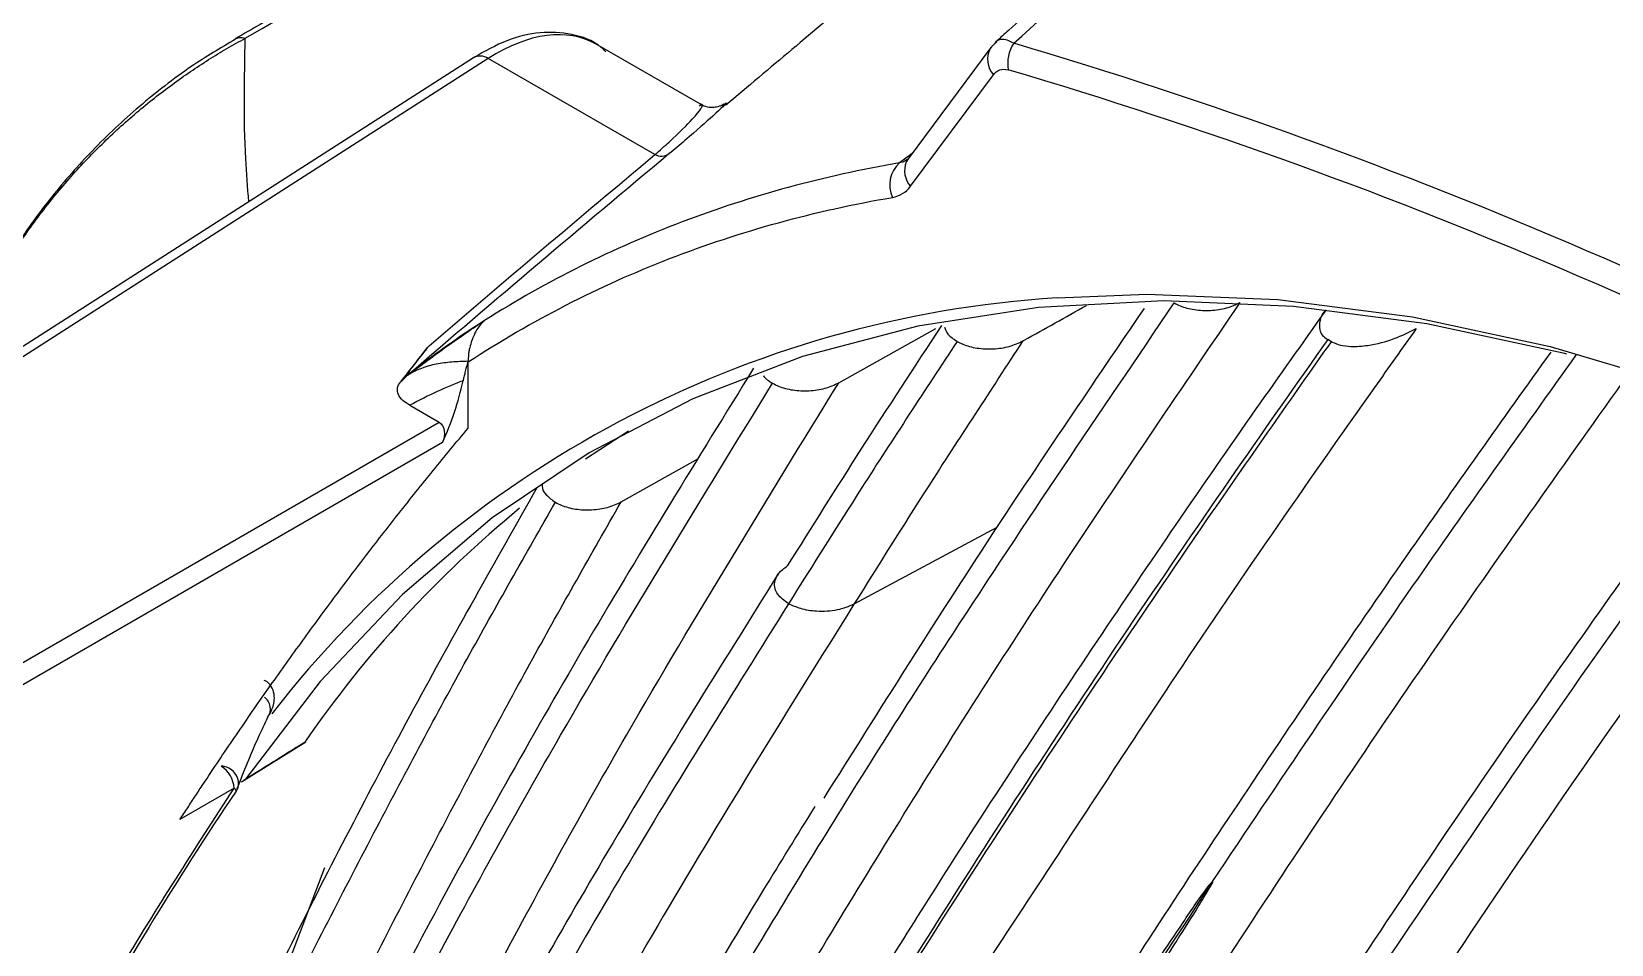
# Model space of a CAD drawing. Extents: x 9.3 to 87.2, y 1.1 to 68.8.
# Drawn here: x 11.748 to 13.492, y 7.026 to 8.033 of the extents above; entities that cross this region are included whole.
import ezdxf

# ---------------------------------------------------------------- set-up
doc = ezdxf.new("R2010")
doc.units = 0
doc.header["$MEASUREMENT"] = 0
doc.layers.add('OBJECT', color=7, linetype='CONTINUOUS')

msp = doc.modelspace()

# ---------------------------------------------------------------- linework, layer by layer
at = {"layer": 'OBJECT'}
for p, q in [((12.2363, 8.0045), (11.0541, 7.2466)), ((12.4867, 7.9531), (12.3717, 8.0195)), ((12.8074, 8.0159), (12.7159, 7.8927)), ((12.8074, 8.0159), (12.8066, 8.0146)), ((12.2525, 8.0038), (11.0703, 7.2458)), ((12.4365, 7.8975), (12.2525, 8.0038)), ((12.7187, 7.8626), (12.8103, 7.9857)), ((12.7203, 7.8987), (12.7064, 7.8883)), ((12.6394, 7.6456), (12.7465, 7.7054)), ((12.7702, 7.6913), (12.77, 7.6914)), ((12.7702, 7.6913), (12.7702, 7.6913)), ((13.1833, 7.691), (13.1792, 7.6934)), ((12.2303, 7.6702), (12.2303, 7.6694)), ((12.2303, 7.5956), (12.2303, 7.6686)), ((12.1661, 7.6208), (12.1983, 7.6022)), ((11.3257, 7.0984), (12.1983, 7.6022)), ((12.36, 7.5618), (12.4072, 7.5927)), ((12.202, 7.5798), (11.3363, 7.08)), ((12.3991, 7.5141), (12.4847, 7.5619)), ((12.8138, 7.486), (12.6561, 7.4011)), ((12.5729, 7.435), (12.5719, 7.4334)), ((12.5839, 7.4018), (12.584, 7.4018)), ((11.9802, 7.205), (12.0512, 7.2493)), ((11.972, 7.198), (11.9122, 7.1635))]:
    msp.add_line(p, q, dxfattribs=at)
at = {"layer": 'OBJECT', "flags": 128}
for points in [[(12.7159, 7.8927), (12.7142, 7.8901), (12.7139, 7.8895)], [(12.8805, 7.7395), (12.9795, 7.7435), (13.1241, 7.7377), (13.2727, 7.7185), (13.4248, 7.6858), (13.5797, 7.6398), (13.7368, 7.5808), (13.8953, 7.509), (14.0546, 7.4247)], [(13.4432, 7.6772), (13.439, 7.6783), (13.2885, 7.7107), (13.1415, 7.7299), (12.9984, 7.736), (12.86, 7.7287), (12.7268, 7.7082), (12.5994, 7.6745), (12.4783, 7.6279), (12.364, 7.5684), (12.257, 7.4964), (12.1579, 7.4121), (12.0669, 7.3159), (11.9845, 7.2082)], [(12.1641, 7.6543), (12.1636, 7.6539), (12.1636, 7.6539)], [(11.9741, 7.1949), (11.9744, 7.195), (11.9745, 7.195)], [(12.0272, 6.9909), (12.0314, 7.0032), (12.072, 7.1104)]]:
    msp.add_lwpolyline(points, dxfattribs=at)
at = {"layer": 'OBJECT'}
for centre, radius, start, end in [((12.2437, 7.9904), 0.0159, 56.7729, 117.8618), ((12.8293, 8.0029), 0.0256, 152.5869, 222.0091), ((12.8667, 7.998), 0.0408, 146.688, 189.7185), ((11.2463, 2.6506), 5.5992, 59.7717, 73.5415), ((11.2459, 2.6406), 5.5791, 59.7722, 73.5416), ((12.4435, 7.9119), 0.016, 243.9284, 301.8744), ((12.7281, 7.8643), 0.0324, 132.1664, 205.5029), ((12.7382, 7.8799), 0.0261, 158.5519, 221.6638), ((12.9557, 6.5497), 1.1921, 93.6204, 142.2056), ((11.9024, 7.7176), 0.3298, 335.3033, 347.8013), ((13.0799, 6.5407), 1.2499, 129.3616, 145.4744), ((11.9963, 7.2857), 0.0158, 323.381, 54.5431), ((11.9413, 7.1966), 0.0307, 2.6052, 57.3946), ((11.9571, 7.2027), 0.0198, 349.3266, 87.6905), ((11.9688, 7.1928), 0.00609, 21.5223, 58.4495), ((11.9579, 7.2062), 0.02, 326.2143, 339.0659), ((24.4057, -0.4136), 13.612, 146.52103, 148.58014)]:
    msp.add_arc(centre, radius, start, end, dxfattribs=at)
msp.add_ellipse((12.2525, 7.7996), major_axis=(0.1167, 0.2212), ratio=0.550194, start_param=6.262172, end_param=7.047488, dxfattribs=at)
for points, knots in [([(14.527, 9.4485), (14.3159, 9.3058), (13.8863, 9.0152), (13.2667, 8.5557), (12.8072, 8.1991), (12.5633, 7.993), (12.5146, 7.9518)], [0, 0, 0, 0, 0.300618, 0.611864, 0.922499, 1, 1, 1, 1]), ([(13.2776, 8.78), (13.2394, 8.7579), (12.8214, 8.516), (12.3897, 8.2649), (11.9918, 8.0361), (11.9736, 8.0256)], [0, 0, 0, 0, 0.0875874, 0.9581605, 1, 1, 1, 1]), ([(11.9844, 8.026), (12.3833, 8.2574), (12.8164, 8.5086), (13.2517, 8.7612), (13.286, 8.7811)], [0, 0, 0, 0, 0.92121, 1, 1, 1, 1]), ([(13.0927, 8.2738), (13.0039, 8.1943), (12.9106, 8.1107), (12.8179, 8.0265), (12.8134, 8.0225)], [0, 0, 0, 0, 0.952148, 1, 1, 1, 1]), ([(11.6981, 7.7354), (11.7001, 7.7394), (11.7022, 7.7436), (11.7065, 7.7517), (11.7086, 7.7557), (11.7153, 7.7677), (11.72, 7.7756), (11.7344, 7.7989), (11.7447, 7.8139), (11.7665, 7.8432), (11.7781, 7.8574), (11.8017, 7.8843), (11.8138, 7.897), (11.8387, 7.9213), (11.8514, 7.9329), (11.8773, 7.9549), (11.8906, 7.9653), (11.9171, 7.9848), (11.9305, 7.9939), (11.9506, 8.0066), (11.9573, 8.0107), (11.9674, 8.0166), (11.9708, 8.0186), (11.9776, 8.0224), (11.981, 8.0242), (11.9844, 8.0261)], [0, 0, 0, 0, 0.03125, 0.03125, 0.0625, 0.0625, 0.125, 0.125, 0.25, 0.25, 0.375, 0.375, 0.5, 0.5, 0.625, 0.625, 0.75, 0.75, 0.875, 0.875, 0.9375, 0.9375, 0.96875, 0.96875, 1, 1, 1, 1]), ([(11.9735, 8.025), (11.9572, 8.0153), (11.9214, 7.994), (11.8682, 7.9526), (11.8163, 7.9043), (11.771, 7.8527), (11.7344, 7.803), (11.7158, 7.7692), (11.7078, 7.7548)], [0, 0, 0, 0, 0.165889, 0.364269, 0.549031, 0.71959, 0.88034, 1, 1, 1, 1]), ([(11.9734, 8.0251), (11.9748, 8.0259), (11.9778, 8.0277), (11.982, 8.0266), (11.9844, 8.0261)], [0, 0, 0, 0, 0.434449, 1, 1, 1, 1]), ([(11.9883, 7.8455), (11.987, 7.8613), (11.982, 7.9224), (11.9834, 7.9819), (11.9844, 8.0261)], [0, 0, 0, 0, 0.258052, 1, 1, 1, 1]), ([(12.3824, 8.0111), (12.3806, 8.0129), (12.3703, 8.023), (12.345, 8.0315), (12.3097, 8.0338), (12.2728, 8.0252), (12.2485, 8.0115), (12.2363, 8.0045)], [0, 0, 0, 0, 0.05136, 0.288993, 0.520738, 0.758204, 1, 1, 1, 1]), ([(12.8139, 8.022), (12.8112, 8.0197), (12.8074, 8.0164), (12.8049, 8.0122), (12.8042, 8.011)], [0, 0, 0, 0, 0.719111, 1, 1, 1, 1]), ([(12.8326, 8.0204), (12.83, 8.0219), (12.8276, 8.0231), (12.8231, 8.0245), (12.8211, 8.0248), (12.8156, 8.0246), (12.813, 8.023), (12.8115, 8.0199)], [0, 0, 0, 0, 0.25, 0.25, 0.5, 0.5, 1, 1, 1, 1]), ([(12.8103, 7.9857), (12.8121, 7.9882), (12.8144, 7.99), (12.8199, 7.992), (12.8231, 7.9921), (12.8265, 7.9911)], [0, 0, 0, 0, 0.5, 0.5, 1, 1, 1, 1]), ([(12.4365, 7.8975), (12.4419, 7.9023), (12.4607, 7.9188), (12.482, 7.9404), (12.4924, 7.9543), (12.4862, 7.9515), (12.4854, 7.9511)], [0, 0, 0, 0, 0.137502, 0.4782069, 0.9254617, 1, 1, 1, 1]), ([(12.5132, 7.9534), (12.5143, 7.9542), (12.5176, 7.9565), (12.5057, 7.9446), (12.4791, 7.9211), (12.4581, 7.9034), (12.452, 7.8983)], [0, 0, 0, 0, 0.179104, 0.572172, 0.876164, 1, 1, 1, 1]), ([(12.5124, 7.953), (12.5125, 7.9531), (12.5126, 7.9532), (12.5101, 7.9517), (12.506, 7.9501), (12.4998, 7.9492), (12.4928, 7.9498), (12.4885, 7.9524), (12.4865, 7.9535)], [0, 0, 0, 0, 0.3024203, 0.4613425, 0.578658, 0.705514, 0.8654961, 1, 1, 1, 1]), ([(12.5106, 7.9515), (12.5112, 7.952), (12.5133, 7.9538), (12.5132, 7.9536), (12.5132, 7.9534)], [0, 0, 0, 0, 0.249739, 1, 1, 1, 1]), ([(12.7064, 7.8883), (12.6229, 7.874), (12.5429, 7.8522), (12.4283, 7.8087), (12.391, 7.7924), (12.3182, 7.7561), (12.2828, 7.7361), (12.2485, 7.7144)], [0, 0, 0, 0, 0.5, 0.5, 0.75, 0.75, 1, 1, 1, 1]), ([(12.7151, 7.8924), (12.7145, 7.8919), (12.7122, 7.8896), (12.7089, 7.8889), (12.7064, 7.8883)], [0, 0, 0, 0, 0.228061, 1, 1, 1, 1]), ([(12.7165, 7.8937), (12.7161, 7.8931), (12.7156, 7.8922), (12.7153, 7.8923), (12.7152, 7.8923)], [0, 0, 0, 0, 0.685792, 1, 1, 1, 1]), ([(12.2303, 7.6686), (12.2652, 7.6914), (12.3012, 7.7123), (12.3755, 7.7504), (12.4137, 7.7676), (12.531, 7.813), (12.613, 7.8356), (12.6989, 7.8503)], [0, 0, 0, 0, 0.25, 0.25, 0.5, 0.5, 1, 1, 1, 1]), ([(12.4047, 6.6479), (12.4081, 6.6543), (12.4565, 6.7443), (12.5601, 6.9213), (12.719, 7.1842), (12.8943, 7.4579), (13.0192, 7.6412), (13.0826, 7.7343)], [0, 0, 0, 0, 0.016983, 0.238956, 0.478962, 0.735216, 1, 1, 1, 1]), ([(12.4892, 6.9225), (12.5329, 6.9953), (12.6228, 7.1453), (12.795, 7.4172), (12.9276, 7.6126), (13.0098, 7.7338)], [0, 0, 0, 0, 0.2635522, 0.5429809, 1, 1, 1, 1]), ([(13.1773, 7.7261), (13.1515, 7.6897), (13.0658, 7.5693), (12.9212, 7.3572), (12.7615, 7.1143), (12.6628, 6.9551), (12.6215, 6.8885)], [0, 0, 0, 0, 0.133827, 0.442966, 0.76693, 1, 1, 1, 1]), ([(12.9764, 7.7275), (12.9202, 7.6451), (12.7992, 7.4675), (12.6844, 7.2848), (12.6229, 7.187)], [0, 0, 0, 0, 0.464161, 1, 1, 1, 1]), ([(12.8428, 7.6919), (12.8432, 7.6922), (12.8666, 7.7052), (12.8899, 7.7182), (12.9128, 7.731)], [0, 0, 0, 0, 0.017152, 1, 1, 1, 1]), ([(13.0098, 7.7338), (13.0119, 7.7327), (13.0183, 7.7294), (13.0319, 7.7258), (13.0499, 7.725), (13.068, 7.7276), (13.0777, 7.7321), (13.0826, 7.7343)], [0, 0, 0, 0, 0.104398, 0.322549, 0.545854, 0.772704, 1, 1, 1, 1]), ([(13.1775, 7.726), (13.1768, 7.7254), (13.1728, 7.7219), (13.1704, 7.7143), (13.1693, 7.7054), (13.1727, 7.698), (13.1771, 7.6949), (13.1792, 7.6934)], [0, 0, 0, 0, 0.065476, 0.356109, 0.648546, 0.836016, 1, 1, 1, 1]), ([(12.1641, 7.6543), (12.1713, 7.6597), (12.1786, 7.6652), (12.1929, 7.6758), (12.1999, 7.6809), (12.2141, 7.691), (12.2213, 7.696), (12.2352, 7.7056), (12.242, 7.7102), (12.2485, 7.7144)], [0, 0, 0, 0, 0.25, 0.25, 0.5, 0.5, 0.75, 0.75, 1, 1, 1, 1]), ([(12.2485, 7.7144), (12.2454, 7.7119), (12.2425, 7.7083), (12.2401, 7.7044), (12.2401, 7.7044), (12.2401, 7.7044)], [0, 0, 0, 0, 0.25, 0.25, 0.2507531, 0.2507531, 0.2507531, 0.2507531]), ([(12.7529, 7.709), (12.7231, 7.6635), (12.6655, 7.5757), (12.6096, 7.4865), (12.5826, 7.4435)], [0, 0, 0, 0, 0.517472, 1, 1, 1, 1]), ([(12.2359, 7.6961), (12.2354, 7.6949), (12.2349, 7.6936), (12.2335, 7.6897), (12.2328, 7.687), (12.2321, 7.6844)], [0.4233158, 0.4233158, 0.4233158, 0.4233158, 0.5, 0.5, 0.6620483, 0.6620483, 0.6620483, 0.6620483]), ([(12.77, 7.6914), (12.7348, 7.6377), (12.672, 7.5419), (12.6109, 7.4446), (12.584, 7.4018)], [0, 0, 0, 0, 0.559712, 1, 1, 1, 1]), ([(13.1792, 7.6934), (13.1453, 7.6453), (13.0349, 7.4882), (12.8523, 7.2172), (12.7095, 6.9899), (12.638, 6.8761)], [0, 0, 0, 0, 0.180796, 0.589987, 1, 1, 1, 1]), ([(12.6416, 6.874), (12.6592, 6.9023), (12.747, 7.0438), (12.8831, 7.2542), (13.0471, 7.4975), (13.1393, 7.6285), (13.1833, 7.691)], [0, 0, 0, 0, 0.101586, 0.508022, 0.765103, 1, 1, 1, 1]), ([(12.8428, 7.6919), (12.8075, 7.6381), (12.7444, 7.5418), (12.6831, 7.4441), (12.6561, 7.4011)], [0, 0, 0, 0, 0.559723, 1, 1, 1, 1]), ([(13.277, 7.7056), (13.2616, 7.6839), (13.1696, 7.5546), (13.0304, 7.3537), (12.8651, 7.099), (12.77, 6.9568), (12.7272, 6.8826), (12.7272, 6.8826)], [0, 0, 0, 0, 0.080863, 0.483213, 0.741499, 0.999997, 1, 1, 1, 1]), ([(12.7562, 7.7072), (12.7572, 7.7045), (12.7593, 7.6985), (12.7662, 7.6939), (12.77, 7.6914)], [0, 0, 0, 0, 0.447163, 1, 1, 1, 1]), ([(12.7702, 7.6913), (12.7722, 7.6902), (12.7786, 7.687), (12.792, 7.6834), (12.8101, 7.6826), (12.8283, 7.6852), (12.838, 7.6897), (12.8428, 7.6919)], [0, 0, 0, 0, 0.099615, 0.319287, 0.543818, 0.771719, 1, 1, 1, 1]), ([(12.7702, 7.6913), (12.7702, 7.6913), (12.7702, 7.6913), (12.7702, 7.6912), (12.7702, 7.6912), (12.7702, 7.6912), (12.7702, 7.6912), (12.7702, 7.6912), (12.7702, 7.6912), (12.7702, 7.6913), (12.7702, 7.6913), (12.7702, 7.6913), (12.7702, 7.6913)], [0, 0, 0, 0, 0.219404, 0.376293, 0.428175, 0.464135, 0.488543, 0.519038, 0.536506, 0.581769, 0.68992, 1, 1, 1, 1]), ([(13.1833, 7.691), (13.1864, 7.6896), (13.1928, 7.6868), (13.207, 7.6853), (13.2278, 7.6869), (13.2531, 7.6936), (13.2691, 7.7016), (13.277, 7.7056)], [0, 0, 0, 0, 0.113328, 0.225738, 0.404603, 0.705493, 1, 1, 1, 1]), ([(12.1632, 7.6537), (12.1627, 7.6534), (12.1628, 7.6537), (12.163, 7.6544), (12.1633, 7.6549), (12.1643, 7.6565), (12.1652, 7.6578), (12.168, 7.6619), (12.1702, 7.6648), (12.177, 7.6738), (12.182, 7.6802), (12.1872, 7.6866)], [0, 0, 0, 0, 0.0625, 0.0625, 0.125, 0.125, 0.25, 0.25, 0.5, 0.5, 1, 1, 1, 1]), ([(12.2102, 7.6887), (12.2033, 7.6838), (12.1961, 7.6786), (12.1809, 7.6673), (12.173, 7.6613), (12.1641, 7.6543)], [0, 0, 0, 0, 0.5, 0.5, 1, 1, 1, 1]), ([(12.2321, 7.6844), (12.2318, 7.683), (12.2315, 7.6815), (12.2307, 7.6767), (12.2304, 7.6734), (12.2303, 7.6702)], [0.6620483, 0.6620483, 0.6620483, 0.6620483, 0.75, 0.75, 0.9646688, 0.9646688, 0.9646688, 0.9646688]), ([(13.4253, 7.6796), (13.372, 7.6048), (13.2568, 7.4433), (13.0865, 7.1913), (12.9613, 7.0023), (12.8984, 6.9004), (12.8909, 6.8882)], [0, 0, 0, 0, 0.289481, 0.625524, 0.954907, 1, 1, 1, 1]), ([(13.0521, 7.0952), (13.1252, 7.2043), (13.2566, 7.4005), (13.3932, 7.5918), (13.4539, 7.6767)], [0, 0, 0, 0, 0.556103, 1, 1, 1, 1]), ([(12.5455, 7.6619), (12.4841, 7.5625), (12.3619, 7.3648), (12.196, 7.0692), (12.0951, 6.8724), (12.0468, 6.7782)], [0, 0, 0, 0, 0.345389, 0.686853, 1, 1, 1, 1]), ([(12.1952, 7.6663), (12.1895, 7.6651), (12.184, 7.6635), (12.1734, 7.6595), (12.1683, 7.6571), (12.1641, 7.6543)], [0, 0, 0, 0, 0.5, 0.5, 1, 1, 1, 1]), ([(12.2303, 7.6694), (12.2243, 7.6692), (12.2183, 7.669), (12.2066, 7.668), (12.2008, 7.6672), (12.1952, 7.6663)], [0, 0, 0, 0, 0.5, 0.5, 1, 1, 1, 1]), ([(12.2303, 7.6694), (12.2296, 7.6672), (12.2284, 7.663), (12.2269, 7.6572), (12.2257, 7.6523), (12.225, 7.6493), (12.2247, 7.6479)], [0, 0, 0, 0, 0.3105889, 0.5789244, 0.8078542, 1, 1, 1, 1]), ([(12.0597, 6.7481), (12.1035, 6.8337), (12.1909, 7.0047), (12.3576, 7.3056), (12.4872, 7.5164), (12.5664, 7.6452)], [0, 0, 0, 0, 0.280082, 0.560024, 1, 1, 1, 1]), ([(12.1319, 6.7474), (12.1758, 6.833), (12.2634, 7.0043), (12.4303, 7.3056), (12.5601, 7.5166), (12.6394, 7.6456)], [0, 0, 0, 0, 0.2800818, 0.5600234, 1, 1, 1, 1]), ([(12.1661, 7.6208), (12.1632, 7.6224), (12.1606, 7.6242), (12.1562, 7.6282), (12.1545, 7.6304), (12.1524, 7.635), (12.152, 7.6374), (12.1528, 7.6421), (12.1539, 7.6444), (12.1556, 7.6465)], [0, 0, 0, 0, 0.25, 0.25, 0.5, 0.5, 0.75, 0.75, 1, 1, 1, 1]), ([(12.2247, 7.6479), (12.2156, 7.6443), (12.2061, 7.6404), (12.1865, 7.6315), (12.1763, 7.6265), (12.1661, 7.6208)], [0, 0, 0, 0, 0.5, 0.5, 1, 1, 1, 1]), ([(12.1764, 5.3337), (12.2019, 5.3997), (12.2596, 5.5488), (12.3613, 5.7734), (12.4765, 6.0007), (12.5885, 6.2121), (12.726, 6.4581), (12.8942, 6.7377), (13.0965, 7.0553), (13.3016, 7.3604), (13.4425, 7.5586), (13.511, 7.6549)], [0, 0, 0, 0, 0.080478, 0.181791, 0.276274, 0.364567, 0.44806, 0.589546, 0.727254, 0.867432, 1, 1, 1, 1]), ([(12.5565, 7.6534), (12.5565, 7.6534), (12.5581, 7.6501), (12.5623, 7.6477), (12.5664, 7.6452)], [0, 0, 0, 0, 0.0082644, 1, 1, 1, 1]), ([(12.5664, 7.6452), (12.5686, 7.6441), (12.575, 7.6407), (12.5887, 7.6371), (12.6067, 7.6363), (12.6248, 7.6389), (12.6345, 7.6434), (12.6394, 7.6456)], [0, 0, 0, 0, 0.106955, 0.32533, 0.548143, 0.774, 1, 1, 1, 1]), ([(13.6361, 7.6121), (13.5711, 7.522), (13.4334, 7.331), (13.2327, 7.0361), (13.0323, 6.7287), (12.9068, 6.5216), (12.8438, 6.4176)], [0, 0, 0, 0, 0.233636, 0.495516, 0.746694, 1, 1, 1, 1]), ([(13.2251, 6.979), (13.3048, 7.0971), (13.4491, 7.3109), (13.5995, 7.5188), (13.6668, 7.6118)], [0, 0, 0, 0, 0.552236, 1, 1, 1, 1]), ([(11.9293, 7.1897), (11.9322, 7.194), (11.9464, 7.2155), (11.9723, 7.2541), (12.0074, 7.3049), (12.0432, 7.355), (12.0794, 7.4045), (12.1163, 7.4533), (12.1537, 7.5015), (12.1917, 7.549), (12.2174, 7.5801), (12.2303, 7.5956)], [0, 0, 0, 0, 0.030191, 0.151667, 0.27294, 0.394076, 0.51514, 0.636199, 0.757318, 0.878563, 1, 1, 1, 1]), ([(12.1983, 7.6022), (12.2014, 7.6004), (12.2035, 7.5966), (12.2046, 7.5882), (12.2038, 7.5837), (12.202, 7.5798)], [0, 0, 0, 0, 0.5, 0.5, 1, 1, 1, 1]), ([(12.3449, 5.2364), (12.3684, 5.2944), (12.4189, 5.4196), (12.5183, 5.6406), (12.6445, 5.8894), (12.7871, 6.1519), (12.9624, 6.4554), (13.1809, 6.8051), (13.4442, 7.2008), (13.6283, 7.457), (13.7192, 7.5836)], [0, 0, 0, 0, 0.069792, 0.150666, 0.267679, 0.375936, 0.477828, 0.651228, 0.827697, 1, 1, 1, 1]), ([(12.3062, 7.5297), (12.2603, 7.4486), (12.1678, 7.2851), (12.0423, 7.0425), (11.9321, 6.8177), (11.8475, 6.6212), (11.7884, 6.4734), (11.7479, 6.3661), (11.7183, 6.2849), (11.6851, 6.1907), (11.643, 6.0653), (11.5961, 5.8997), (11.5582, 5.7239), (11.5358, 5.5993), (11.5301, 5.5441), (11.5297, 5.5402)], [0, 0, 0, 0, 0.126163, 0.254431, 0.370519, 0.466406, 0.54762, 0.590111, 0.625541, 0.667972, 0.729574, 0.811165, 0.91362, 0.993848, 1, 1, 1, 1]), ([(12.312, 7.5335), (12.312, 7.5329), (12.3116, 7.5288), (12.3158, 7.5215), (12.323, 7.5163), (12.3266, 7.5138)], [0, 0, 0, 0, 0.084166, 0.550998, 1, 1, 1, 1]), ([(13.8631, 7.5183), (13.7971, 7.4276), (13.6578, 7.2358), (13.4548, 6.9411), (13.2547, 6.6343), (13.1174, 6.4192), (13.0502, 6.3022), (13.0432, 6.29)], [0, 0, 0, 0, 0.2290929, 0.4841426, 0.7272432, 0.9716536, 1, 1, 1, 1]), ([(13.8937, 7.5175), (13.8153, 7.41), (13.6774, 7.2206), (13.5444, 7.0264), (13.4869, 6.9424)], [0, 0, 0, 0, 0.567749, 1, 1, 1, 1]), ([(11.5557, 5.5754), (11.5613, 5.6169), (11.5787, 5.7449), (11.6333, 5.9646), (11.7187, 6.2243), (11.8108, 6.4703), (11.91, 6.7101), (12.0165, 6.9368), (12.1256, 7.1482), (12.2264, 7.3378), (12.2939, 7.4563), (12.3266, 7.5138)], [0, 0, 0, 0, 0.0660325, 0.203268, 0.3355705, 0.4608197, 0.5773689, 0.7016421, 0.8106516, 0.9082543, 1, 1, 1, 1]), ([(11.7836, 6.1954), (11.7872, 6.2066), (11.8172, 6.3001), (11.8839, 6.4704), (11.9821, 6.7102), (12.0889, 6.9371), (12.198, 7.1485), (12.2989, 7.3381), (12.3664, 7.4567), (12.3991, 7.5141)], [0, 0, 0, 0, 0.024964, 0.208796, 0.379841, 0.56219, 0.722124, 0.865341, 1, 1, 1, 1]), ([(12.3266, 7.5138), (12.3287, 7.5126), (12.3352, 7.5093), (12.3489, 7.5057), (12.3668, 7.5049), (12.3847, 7.5075), (12.3943, 7.5119), (12.3991, 7.5141)], [0, 0, 0, 0, 0.108821, 0.327374, 0.549768, 0.774793, 1, 1, 1, 1]), ([(13.9396, 7.4807), (13.8733, 7.3895), (13.7343, 7.1983), (13.5325, 6.9051), (13.3335, 6.6021), (13.1404, 6.293), (12.9731, 6.0039), (12.8264, 5.7337), (12.734, 5.5547), (12.6882, 5.4524), (12.6802, 5.4345)], [0, 0, 0, 0, 0.1415155, 0.296778, 0.4447502, 0.593217, 0.7497846, 0.859323, 0.9754964, 1, 1, 1, 1]), ([(12.572, 7.4336), (12.5087, 7.3325), (12.3892, 7.1412), (12.2327, 6.8643), (12.1041, 6.6203), (12.0024, 6.4108), (11.9226, 6.2347), (11.8597, 6.087), (11.8137, 5.9714), (11.7861, 5.8994), (11.775, 5.8686), (11.7733, 5.8638)], [0, 0, 0, 0, 0.20178, 0.381537, 0.537136, 0.668248, 0.776718, 0.866692, 0.943206, 0.99113, 1, 1, 1, 1]), ([(12.5839, 7.4018), (12.5794, 7.4051), (12.57, 7.4119), (12.5674, 7.4244), (12.572, 7.4355), (12.5792, 7.4409), (12.5826, 7.4435)], [0, 0, 0, 0, 0.270415, 0.561725, 0.788827, 1, 1, 1, 1]), ([(12.6561, 7.4011), (12.585, 7.287), (12.4452, 7.0628), (12.2586, 6.7254), (12.0998, 6.4112), (12.0118, 6.2095), (11.9716, 6.1172)], [0, 0, 0, 0, 0.276108, 0.542749, 0.790891, 1, 1, 1, 1]), ([(12.5839, 7.4016), (12.5226, 7.3037), (12.4017, 7.1105), (12.2479, 6.8379), (12.1184, 6.5933), (12.0478, 6.4459), (12.0135, 6.3744)], [0, 0, 0, 0, 0.2943602, 0.581245, 0.7968207, 1, 1, 1, 1]), ([(12.584, 7.4018), (12.584, 7.4017), (12.5839, 7.4017), (12.5839, 7.4016), (12.5839, 7.4016)], [0, 0, 0, 0, 0.559885, 1, 1, 1, 1]), ([(12.584, 7.4018), (12.584, 7.4018), (12.5839, 7.4018), (12.5839, 7.4018), (12.5839, 7.4018)], [0, 0, 0, 0, 0.558241, 1, 1, 1, 1]), ([(12.6561, 7.4011), (12.6503, 7.3987), (12.6381, 7.3937), (12.6164, 7.3926), (12.5974, 7.3956), (12.5883, 7.3998), (12.584, 7.4018)], [0, 0, 0, 0, 0.270087, 0.561688, 0.788984, 1, 1, 1, 1]), ([(12.0111, 7.2793), (12.0111, 7.2795), (12.0137, 7.2842), (12.0155, 7.2897), (12.017, 7.2993), (12.0148, 7.3082), (12.0103, 7.3148), (12.0065, 7.3165), (12.0053, 7.3171)], [0, 0, 0, 0, 0.01207, 0.363894, 0.570098, 0.760526, 0.924063, 1, 1, 1, 1]), ([(12.009, 7.2763), (12.0055, 7.2689), (11.993, 7.2427), (11.9826, 7.2162), (11.975, 7.1973)], [0, 0, 0, 0, 0.2835786, 1, 1, 1, 1]), ([(14.282, 7.266), (14.2186, 7.1788), (14.0826, 6.9916), (13.8834, 6.7025), (13.6851, 6.3991), (13.5489, 6.1858), (13.4819, 6.0697), (13.4746, 6.0571)], [0, 0, 0, 0, 0.223651, 0.480257, 0.724814, 0.970188, 1, 1, 1, 1]), ([(11.9845, 7.2082), (11.9946, 7.2145), (12.0047, 7.2208), (12.0147, 7.2271), (12.0223, 7.2318), (12.0299, 7.2365), (12.0375, 7.2413), (12.0417, 7.2439), (12.0459, 7.2465), (12.0501, 7.2491)], [0, 0, 0, 0, 0.001036318, 0.001036318, 0.001036318, 0.001816227, 0.001816227, 0.001816227, 0.002246254, 0.002246254, 0.002246254, 0.002246254]), ([(12.0512, 7.2493), (12.0509, 7.2492), (12.0506, 7.249), (12.0501, 7.2491), (12.0501, 7.2491)], [0, 0, 0, 0, 0.969012, 1, 1, 1, 1]), ([(11.9801, 7.2051), (11.9805, 7.2053), (11.9821, 7.206), (11.9834, 7.2073), (11.9844, 7.2082), (11.9845, 7.2082)], [0, 0, 0, 0, 0.24523, 0.972152, 1, 1, 1, 1]), ([(14.351, 7.2178), (14.2882, 7.1315), (14.1521, 6.9442), (13.9525, 6.6538), (13.7516, 6.3475), (13.5563, 6.0346), (13.3877, 5.7411), (13.2382, 5.4668), (13.1127, 5.2129), (13.0218, 5.014), (12.977, 4.9), (12.9679, 4.8768)], [0, 0, 0, 0, 0.118145, 0.256403, 0.388184, 0.520674, 0.660678, 0.758806, 0.86288, 0.972064, 1, 1, 1, 1]), ([(11.9741, 7.1949), (11.9409, 7.1455), (11.9088, 7.0952), (11.8466, 6.9932), (11.8165, 6.9415), (11.7585, 6.8373), (11.7307, 6.7847), (11.6772, 6.6785), (11.6516, 6.6248), (11.6028, 6.5169), (11.5796, 6.4627), (11.5358, 6.354), (11.5151, 6.2994), (11.4573, 6.1361), (11.4242, 6.0275), (11.3964, 5.9191)], [0, 0, 0, 0, 0.125, 0.125, 0.25, 0.25, 0.375, 0.375, 0.5, 0.5, 0.625, 0.625, 0.75, 0.75, 1, 1, 1, 1]), ([(11.3977, 5.9378), (11.4101, 5.9839), (11.4382, 6.0887), (11.4939, 6.255), (11.5629, 6.4349), (11.6442, 6.6201), (11.7377, 6.808), (11.8466, 7.0039), (11.9289, 7.1313), (11.972, 7.198)], [0, 0, 0, 0, 0.107735, 0.244859, 0.385288, 0.525717, 0.678041, 0.831465, 1, 1, 1, 1]), ([(11.9122, 7.1635), (11.9151, 7.1679), (11.9208, 7.1766), (11.9265, 7.1853), (11.9293, 7.1897)], [0, 0, 0, 0, 0.49988, 1, 1, 1, 1]), ([(12.613, 7.1779), (12.5941, 7.1474), (12.5546, 7.0836), (12.4957, 6.9855), (12.4358, 6.8838), (12.342, 6.7204), (12.2433, 6.5425), (12.1703, 6.3965), (12.1462, 6.3484)], [0, 0, 0, 0, 0.11303, 0.236618, 0.36016, 0.484691, 0.82988, 1, 1, 1, 1]), ([(12.7897, 6.6824), (12.7897, 6.6824), (12.7896, 6.6824), (12.7896, 6.6825), (12.7896, 6.6826), (12.7898, 6.6833), (12.7909, 6.6858), (12.796, 6.6955), (12.8178, 6.7334), (12.8745, 6.8261), (12.9458, 6.9389), (13.0103, 7.0362), (13.0388, 7.0786), (13.05, 7.0931), (13.0512, 7.0944), (13.0518, 7.095), (13.052, 7.0952), (13.0521, 7.0952), (13.0521, 7.0952), (13.0521, 7.0952), (13.0521, 7.0952), (13.0521, 7.0952)], [0, 0, 0, 0, 0.000078, 0.000179, 0.000367, 0.001181, 0.004395, 0.017191, 0.068322, 0.272792, 0.681705, 0.886151, 0.988387, 0.994777, 0.997973, 0.999578, 0.999779, 0.999878, 0.999957, 0.999999, 1, 1, 1, 1]), ([(13.0521, 7.0952), (13.0521, 7.0952), (13.0522, 7.0952), (13.0522, 7.0951), (13.0522, 7.095), (13.052, 7.0944), (13.0509, 7.0921), (13.046, 7.0834), (13.025, 7.0494), (12.9714, 6.9659), (12.9101, 6.8697), (12.8536, 6.7802), (12.8238, 6.7331), (12.8042, 6.7026), (12.7956, 6.6899), (12.7927, 6.6859), (12.7912, 6.6839), (12.7905, 6.683), (12.7901, 6.6826), (12.7898, 6.6824), (12.7898, 6.6824), (12.7897, 6.6824), (12.7897, 6.6824), (12.7897, 6.6824), (12.7897, 6.6824)], [0, 0, 0, 0, 0.0000717, 0.0001667, 0.0003414, 0.0010873, 0.0040325, 0.0157608, 0.0626216, 0.2500161, 0.6247783, 0.7613489, 0.8979214, 0.9662095, 0.9832819, 0.9918184, 0.9960873, 0.9982219, 0.9992914, 0.9996504, 0.9998298, 0.9999013, 0.9999712, 1, 1, 1, 1]), ([(14.5745, 7.0474), (14.512, 6.9607), (14.3754, 6.7711), (14.1747, 6.4758), (13.9712, 6.1616), (13.7992, 5.8811), (13.6538, 5.6269), (13.5292, 5.3977), (13.4025, 5.1491), (13.319, 4.9705), (13.2807, 4.8745), (13.2791, 4.8703)], [0, 0, 0, 0, 0.127104, 0.277799, 0.422393, 0.56876, 0.665196, 0.76701, 0.875884, 0.99462, 1, 1, 1, 1])]:
    msp.add_open_spline(points, degree=3, knots=knots, dxfattribs=at)
for points in [[(12.8326, 8.0204), (13.0222, 8.1917), (13.2123, 8.3623), (13.4032, 8.532)], [(12.452, 7.8983), (12.3549, 7.8172), (12.2588, 7.7357), (12.1636, 7.6539)], [(12.1872, 7.6866), (12.2696, 7.7572), (12.3527, 7.8275), (12.4365, 7.8975)], [(12.6989, 7.8503), (12.707, 7.8517), (12.7137, 7.8559), (12.7187, 7.8626)], [(12.2485, 7.7144), (12.2367, 7.7069), (12.2241, 7.6985), (12.2104, 7.6888)], [(12.2401, 7.7044), (12.2385, 7.7018), (12.2371, 7.699), (12.2359, 7.6961)], [(12.1872, 7.6866), (12.1766, 7.6733), (12.166, 7.66), (12.1556, 7.6466)], [(12.2303, 7.6694), (12.2303, 7.6691), (12.2303, 7.6689), (12.2303, 7.6686)], [(12.1556, 7.6466), (12.1581, 7.6489), (12.1607, 7.6513), (12.1632, 7.6537)], [(12.1636, 7.6539), (12.1635, 7.6538), (12.1633, 7.6537), (12.1632, 7.6537)]]:
    msp.add_open_spline(points, degree=3, dxfattribs=at)

doc.saveas('drawing.dxf')
